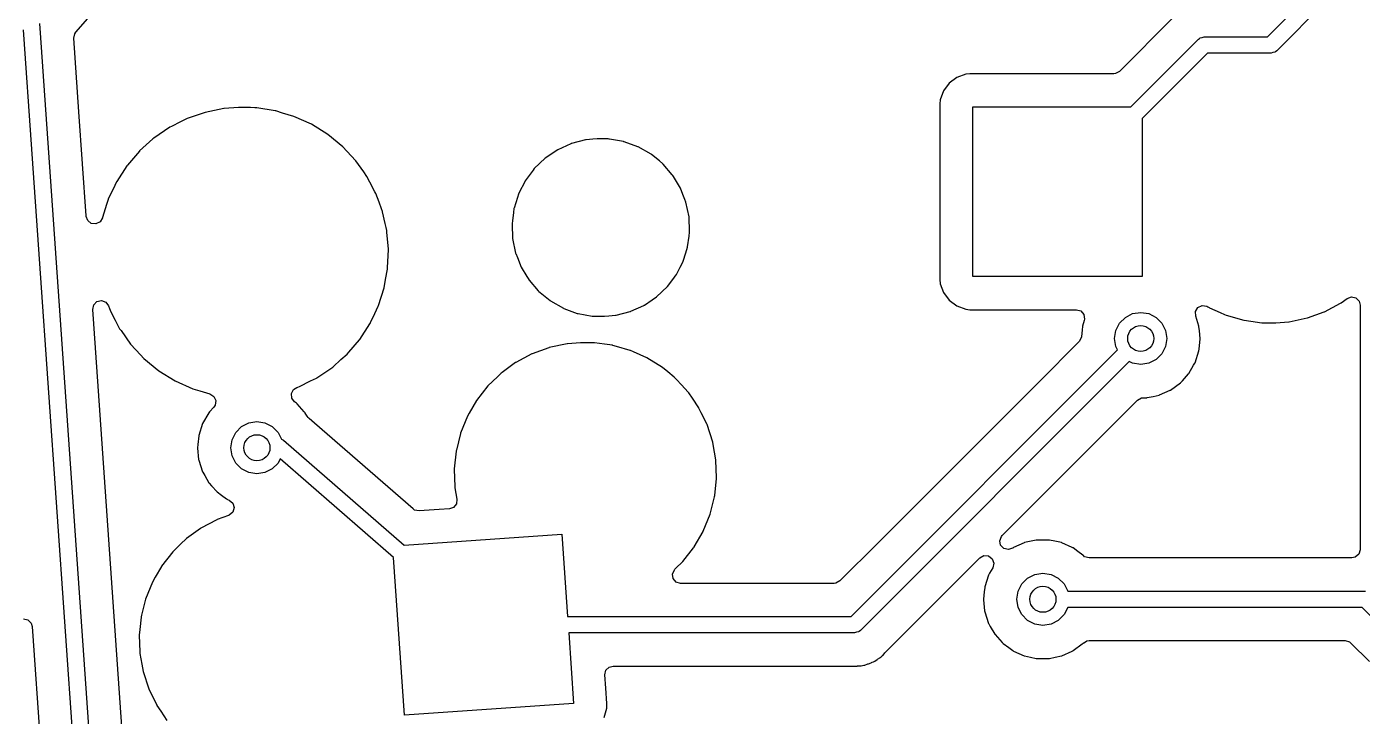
# Model space of a CAD drawing. Extents: x 3.26 to 8.16, y -5.38 to -2.28.
# Drawn here: x 4.934 to 5.741, y -3.103 to -2.686 of the extents above; entities that cross this region are included whole.
import ezdxf

# ---------------------------------------------------------------- set-up
doc = ezdxf.new("R2010")
doc.units = 0
doc.header["$MEASUREMENT"] = 0
doc.layers.add('BLACK', color=7, linetype='CONTINUOUS')

msp = doc.modelspace()

# ---------------------------------------------------------------- linework, layer by layer
at = {"layer": 'BLACK', "linetype": 'CONTINUOUS'}
for p, q in [((5.68374, -2.6925), (5.71124, -2.66501)), ((4.9636, -2.68972), (4.97931, -2.67165)), ((5.71819, -2.67197), (5.68926, -2.7009)), ((4.94171, -2.6844), (4.98138, -3.25177)), ((5.62633, -2.68124), (5.59422, -2.71335)), ((4.9717, -3.25449), (4.93211, -2.68832)), ((4.9624, -2.69333), (4.963, -2.6906)), ((4.96551, -2.73784), (4.9624, -2.69333)), ((4.963, -2.6906), (4.9636, -2.68972)), ((5.60106, -2.73482), (5.64194, -2.69394)), ((5.64194, -2.69394), (5.64264, -2.69342)), ((5.64264, -2.69342), (5.64276, -2.69328)), ((5.64276, -2.69328), (5.64287, -2.69325)), ((5.64287, -2.69325), (5.64307, -2.6931)), ((5.64307, -2.6931), (5.64426, -2.69284)), ((5.64426, -2.69284), (5.64542, -2.6925)), ((5.64542, -2.6925), (5.68374, -2.6925)), ((5.64746, -2.70235), (5.60802, -2.74178)), ((5.68578, -2.70235), (5.64746, -2.70235)), ((5.68694, -2.702), (5.68578, -2.70235)), ((5.68813, -2.70175), (5.68694, -2.702)), ((5.68833, -2.7016), (5.68813, -2.70175)), ((5.68844, -2.70157), (5.68833, -2.7016)), ((5.68856, -2.70143), (5.68844, -2.70157)), ((5.68926, -2.7009), (5.68856, -2.70143)), ((5.49595, -2.71708), (5.49136, -2.72052)), ((5.50132, -2.71507), (5.49595, -2.71708)), ((5.50376, -2.7148), (5.50132, -2.71507)), ((5.59072, -2.7148), (5.50376, -2.7148)), ((5.59177, -2.71469), (5.59072, -2.7148)), ((5.59422, -2.71335), (5.59177, -2.71469)), ((5.48792, -2.72511), (5.48591, -2.73048)), ((5.49136, -2.72052), (5.48792, -2.72511)), ((5.0619, -2.73521), (5.05324, -2.73579)), ((5.06916, -2.73521), (5.0619, -2.73521)), ((5.06921, -2.73521), (5.06916, -2.73521)), ((5.07183, -2.73533), (5.06921, -2.73521)), ((5.06921, -2.73521), (5.06921, -2.73521)), ((5.07279, -2.73538), (5.07183, -2.73533)), ((5.07293, -2.7354), (5.07279, -2.73538)), ((5.08412, -2.73717), (5.07293, -2.7354)), ((5.07293, -2.7354), (5.07293, -2.7354)), ((5.48591, -2.73048), (5.48564, -2.73293)), ((5.48564, -2.73293), (5.48564, -2.83908)), ((5.50566, -2.83719), (5.50566, -2.73482)), ((5.50566, -2.73482), (5.60106, -2.73482)), ((4.9699, -2.80063), (4.96551, -2.73784)), ((5.03085, -2.74187), (5.02696, -2.74382)), ((5.04185, -2.73808), (5.03085, -2.74187)), ((5.04747, -2.73695), (5.04185, -2.73808)), ((5.05308, -2.73582), (5.04747, -2.73695)), ((5.05324, -2.73579), (5.05308, -2.73582)), ((5.05308, -2.73582), (5.05308, -2.73582)), ((5.08428, -2.7372), (5.08412, -2.73717)), ((5.08412, -2.73717), (5.08412, -2.73717)), ((5.08443, -2.73724), (5.08428, -2.7372)), ((5.08862, -2.73849), (5.08443, -2.73724)), ((5.08443, -2.73724), (5.08443, -2.73724)), ((5.09542, -2.74052), (5.08862, -2.73849)), ((5.10602, -2.74528), (5.09542, -2.74052)), ((5.60802, -2.74178), (5.60802, -2.83719)), ((5.02046, -2.74707), (5.01084, -2.75361)), ((5.02155, -2.74653), (5.02046, -2.74707)), ((5.02696, -2.74382), (5.02155, -2.74653)), ((5.11591, -2.75141), (5.10602, -2.74528)), ((5.12489, -2.75879), (5.11591, -2.75141)), ((5.01028, -2.75412), (5.00217, -2.76136)), ((5.01072, -2.75372), (5.01028, -2.75412)), ((5.01084, -2.75361), (5.01072, -2.75372)), ((5.01072, -2.75372), (5.01072, -2.75372)), ((5.125, -2.75891), (5.12489, -2.75879)), ((5.13271, -2.76717), (5.125, -2.75891)), ((5.26282, -2.75705), (5.25492, -2.76061)), ((5.26301, -2.75696), (5.26282, -2.75705)), ((5.26282, -2.75705), (5.26282, -2.75705)), ((5.26321, -2.75691), (5.26301, -2.75696)), ((5.2716, -2.75473), (5.26321, -2.75691)), ((5.26321, -2.75691), (5.26321, -2.75691)), ((5.2718, -2.75468), (5.2716, -2.75473)), ((5.2716, -2.75473), (5.2716, -2.75473)), ((5.27201, -2.75466), (5.2718, -2.75468)), ((5.27594, -2.75433), (5.27201, -2.75466)), ((5.27201, -2.75466), (5.27201, -2.75466)), ((5.27857, -2.75411), (5.27594, -2.75433)), ((5.28496, -2.75411), (5.27857, -2.75411)), ((5.28501, -2.75411), (5.28496, -2.75411)), ((5.28521, -2.75412), (5.28501, -2.75411)), ((5.28501, -2.75411), (5.28501, -2.75411)), ((5.28591, -2.75415), (5.28521, -2.75412)), ((5.28607, -2.75418), (5.28591, -2.75415)), ((5.29464, -2.75573), (5.28607, -2.75418)), ((5.28607, -2.75418), (5.28607, -2.75418)), ((5.29484, -2.75577), (5.29464, -2.75573)), ((5.29464, -2.75573), (5.29464, -2.75573)), ((5.29504, -2.75584), (5.29484, -2.75577)), ((5.30318, -2.75879), (5.29504, -2.75584)), ((5.29504, -2.75584), (5.29504, -2.75584)), ((5.30338, -2.75887), (5.30318, -2.75879)), ((5.30318, -2.75879), (5.30318, -2.75879)), ((5.31128, -2.76336), (5.30338, -2.75887)), ((5.00207, -2.76148), (4.99486, -2.76989)), ((5.00217, -2.76136), (5.00207, -2.76148)), ((5.00207, -2.76148), (5.00207, -2.76148)), ((5.13282, -2.76729), (5.13271, -2.76717)), ((5.13271, -2.76717), (5.13271, -2.76717)), ((5.13291, -2.76743), (5.13282, -2.76729)), ((5.13763, -2.77407), (5.13291, -2.76743)), ((5.13291, -2.76743), (5.13291, -2.76743)), ((5.2472, -2.76577), (5.24062, -2.77203)), ((5.25304, -2.76183), (5.2472, -2.76577)), ((5.25456, -2.76081), (5.25304, -2.76183)), ((5.25473, -2.76069), (5.25456, -2.76081)), ((5.25456, -2.76081), (5.25456, -2.76081)), ((5.25492, -2.76061), (5.25473, -2.76069)), ((5.31144, -2.76349), (5.31128, -2.76336)), ((5.31624, -2.76743), (5.31144, -2.76349)), ((5.31144, -2.76349), (5.31144, -2.76349)), ((5.3183, -2.76912), (5.31624, -2.76743)), ((4.99452, -2.77033), (4.98837, -2.7798)), ((4.99461, -2.77019), (4.99452, -2.77032)), ((4.99452, -2.77032), (4.99452, -2.77033)), ((4.99486, -2.76989), (4.99461, -2.77019)), ((5.13955, -2.77677), (5.13763, -2.77407)), ((5.23992, -2.77298), (5.23626, -2.77789)), ((5.24062, -2.77203), (5.23992, -2.77298)), ((5.31844, -2.76928), (5.3183, -2.76912)), ((5.32403, -2.77572), (5.31844, -2.76928)), ((5.31844, -2.76928), (5.31844, -2.76928)), ((5.32425, -2.77598), (5.32403, -2.77572)), ((4.98714, -2.78232), (4.98329, -2.79044)), ((4.9882, -2.78009), (4.98714, -2.78232)), ((4.98828, -2.77994), (4.9882, -2.78009)), ((4.9882, -2.78009), (4.9882, -2.78009)), ((4.98837, -2.7798), (4.98828, -2.77994)), ((5.14134, -2.78016), (5.13955, -2.77677)), ((5.14441, -2.78598), (5.14134, -2.78016)), ((5.23511, -2.77951), (5.23134, -2.78691)), ((5.2352, -2.77932), (5.23511, -2.77951)), ((5.23626, -2.77789), (5.2352, -2.77932)), ((5.32436, -2.77616), (5.32425, -2.77598)), ((5.32469, -2.7767), (5.32436, -2.77616)), ((5.32436, -2.77616), (5.32436, -2.77616)), ((5.32896, -2.78374), (5.32469, -2.7767)), ((5.3305, -2.78763), (5.32896, -2.78374)), ((4.98324, -2.7906), (4.98225, -2.79367)), ((4.98329, -2.79044), (4.98324, -2.7906)), ((4.98324, -2.7906), (4.98324, -2.7906)), ((5.14498, -2.78705), (5.14441, -2.78598)), ((5.14689, -2.79225), (5.14498, -2.78705)), ((5.23045, -2.78946), (5.22845, -2.79589)), ((5.23109, -2.78742), (5.23045, -2.78946)), ((5.23134, -2.78691), (5.23109, -2.78742)), ((5.3317, -2.79068), (5.3305, -2.78763)), ((5.3323, -2.79219), (5.3317, -2.79068)), ((4.98225, -2.79367), (4.97973, -2.80151)), ((5.14837, -2.79626), (5.14689, -2.79225)), ((5.14899, -2.79797), (5.14837, -2.79626)), ((5.14903, -2.79813), (5.14899, -2.79797)), ((5.15058, -2.8051), (5.14903, -2.79813)), ((5.14903, -2.79813), (5.14903, -2.79813)), ((5.22806, -2.79859), (5.22739, -2.80362)), ((5.22839, -2.79609), (5.22806, -2.79859)), ((5.22845, -2.79589), (5.22839, -2.79609)), ((5.22845, -2.79589), (5.22845, -2.79589)), ((5.33416, -2.80108), (5.3323, -2.79219)), ((4.96992, -2.80091), (4.9699, -2.80063)), ((4.97081, -2.80341), (4.96992, -2.80091)), ((4.973, -2.80515), (4.97081, -2.80341)), ((4.97578, -2.80544), (4.973, -2.80515)), ((4.97827, -2.80417), (4.97578, -2.80544)), ((4.97968, -2.80176), (4.97827, -2.80417)), ((4.97971, -2.80167), (4.97968, -2.80176)), ((4.97973, -2.80151), (4.97971, -2.80167)), ((5.15114, -2.80758), (5.15058, -2.8051)), ((5.15153, -2.80931), (5.15114, -2.80758)), ((5.22739, -2.80362), (5.2272, -2.8051)), ((5.2272, -2.8051), (5.22721, -2.80531)), ((5.22721, -2.80531), (5.22721, -2.8055)), ((5.22721, -2.80531), (5.22721, -2.80531)), ((5.22721, -2.8055), (5.22754, -2.81417)), ((5.33451, -2.81016), (5.33416, -2.80108)), ((5.15162, -2.81043), (5.15153, -2.80931)), ((5.15252, -2.82061), (5.15162, -2.81043)), ((5.22754, -2.81417), (5.2294, -2.82306)), ((5.33331, -2.81916), (5.33416, -2.81279)), ((5.33416, -2.81279), (5.33448, -2.81036)), ((5.33448, -2.81036), (5.33451, -2.81016)), ((5.33448, -2.81036), (5.33448, -2.81036)), ((5.15205, -2.8318), (5.15253, -2.82106)), ((5.15254, -2.82089), (5.15252, -2.82061)), ((5.15253, -2.82106), (5.15254, -2.82089)), ((5.15253, -2.82106), (5.15253, -2.82106)), ((5.2294, -2.82306), (5.22948, -2.82326)), ((5.22948, -2.82326), (5.22948, -2.82326)), ((5.22948, -2.82326), (5.23047, -2.82576)), ((5.33062, -2.82783), (5.33216, -2.82286)), ((5.33216, -2.82286), (5.33325, -2.81936)), ((5.33325, -2.81936), (5.33331, -2.81916)), ((5.33325, -2.81936), (5.33325, -2.81936)), ((5.15201, -2.83251), (5.15205, -2.8318)), ((5.23047, -2.82576), (5.23274, -2.83151)), ((5.23274, -2.83151), (5.2362, -2.83721)), ((5.3265, -2.83593), (5.32871, -2.83158)), ((5.32871, -2.83158), (5.33052, -2.82802)), ((5.33052, -2.82802), (5.33062, -2.82783)), ((5.33052, -2.82802), (5.33052, -2.82802)), ((5.14995, -2.84395), (5.15083, -2.83908)), ((5.15083, -2.83908), (5.15198, -2.83267)), ((5.15198, -2.83267), (5.15201, -2.83251)), ((5.15198, -2.83267), (5.15198, -2.83267)), ((5.2362, -2.83721), (5.23733, -2.83907)), ((5.23733, -2.83907), (5.23745, -2.83927)), ((5.23745, -2.83927), (5.23759, -2.83943)), ((5.23759, -2.83943), (5.24307, -2.84575)), ((5.32108, -2.84322), (5.32428, -2.83891)), ((5.32428, -2.83891), (5.32638, -2.8361)), ((5.32638, -2.8361), (5.3265, -2.83593)), ((5.32638, -2.8361), (5.32638, -2.8361)), ((5.48564, -2.83908), (5.48591, -2.84153)), ((5.60802, -2.83719), (5.50566, -2.83719)), ((5.14649, -2.85473), (5.1499, -2.84411)), ((5.1499, -2.84411), (5.14995, -2.84395)), ((5.1499, -2.84411), (5.1499, -2.84411)), ((5.24307, -2.84575), (5.24341, -2.84613)), ((5.24341, -2.84613), (5.24421, -2.84679)), ((5.24421, -2.84679), (5.25027, -2.85176)), ((5.31451, -2.84949), (5.32108, -2.84322)), ((5.48591, -2.84153), (5.48792, -2.8469)), ((5.48792, -2.8469), (5.49136, -2.85149)), ((4.97385, -2.85704), (4.97444, -2.85431)), ((4.97444, -2.85431), (4.97642, -2.85233)), ((4.97642, -2.85233), (4.97916, -2.85174)), ((4.97916, -2.85174), (4.98177, -2.85273)), ((4.98177, -2.85273), (4.98345, -2.85498)), ((4.98345, -2.85498), (4.98404, -2.85658)), ((4.98404, -2.85658), (4.98471, -2.85841)), ((5.14426, -2.85952), (5.1464, -2.85502)), ((5.1464, -2.85502), (5.14649, -2.85473)), ((5.25027, -2.85176), (5.25027, -2.85176)), ((5.25027, -2.85176), (5.25043, -2.85189)), ((5.25043, -2.85189), (5.25832, -2.85639)), ((5.25832, -2.85639), (5.25852, -2.85646)), ((5.25852, -2.85646), (5.25852, -2.85646)), ((5.25852, -2.85646), (5.26666, -2.85941)), ((5.29889, -2.8582), (5.30678, -2.85465)), ((5.30678, -2.85465), (5.30697, -2.85456)), ((5.30697, -2.85456), (5.30715, -2.85444)), ((5.30715, -2.85444), (5.31181, -2.8513)), ((5.30715, -2.85444), (5.30715, -2.85444)), ((5.31181, -2.8513), (5.31451, -2.84949)), ((5.49136, -2.85149), (5.49595, -2.85493)), ((5.49595, -2.85493), (5.50132, -2.85694)), ((5.6402, -2.85835), (5.64164, -2.85596)), ((5.64164, -2.85596), (5.64415, -2.85473)), ((5.64415, -2.85473), (5.64693, -2.85505)), ((5.64693, -2.85505), (5.64763, -2.85541)), ((5.64763, -2.85541), (5.64842, -2.8559)), ((5.64842, -2.8559), (5.64842, -2.8559)), ((5.64842, -2.8559), (5.64856, -2.856)), ((5.64856, -2.856), (5.65499, -2.85886)), ((5.71802, -2.85842), (5.72778, -2.85323)), ((5.72778, -2.85323), (5.72807, -2.85302)), ((5.72807, -2.85302), (5.7317, -2.85038)), ((5.7317, -2.85038), (5.73433, -2.84944)), ((5.73433, -2.84944), (5.73706, -2.85008)), ((5.73706, -2.85008), (5.739, -2.85208)), ((5.739, -2.85208), (5.73958, -2.8544)), ((5.73958, -2.8544), (5.73958, -3.00217)), ((4.9995, -3.22386), (4.97385, -2.85704)), ((4.98471, -2.85841), (4.98479, -2.85855)), ((4.98479, -2.85855), (4.98479, -2.85855)), ((4.98479, -2.85855), (4.98739, -2.86349)), ((4.98739, -2.86349), (4.99013, -2.86869)), ((5.14169, -2.86495), (5.14426, -2.85952)), ((5.26666, -2.85941), (5.26666, -2.85941)), ((5.26666, -2.85941), (5.26686, -2.85948)), ((5.26686, -2.85948), (5.26707, -2.85952)), ((5.26707, -2.85952), (5.26707, -2.85952)), ((5.26707, -2.85952), (5.27564, -2.86107)), ((5.27564, -2.86107), (5.27564, -2.86107)), ((5.27564, -2.86107), (5.2758, -2.8611)), ((5.2758, -2.8611), (5.2765, -2.86113)), ((5.2765, -2.86113), (5.27669, -2.86114)), ((5.27669, -2.86114), (5.27669, -2.86114)), ((5.27669, -2.86114), (5.27675, -2.86115)), ((5.27675, -2.86115), (5.28313, -2.86115)), ((5.28313, -2.86115), (5.28577, -2.86092)), ((5.28577, -2.86092), (5.28969, -2.86059)), ((5.28969, -2.86059), (5.2899, -2.86057)), ((5.28969, -2.86059), (5.28969, -2.86059)), ((5.2899, -2.86057), (5.29011, -2.86052)), ((5.29011, -2.86052), (5.29849, -2.85834)), ((5.29011, -2.86052), (5.29011, -2.86052)), ((5.29849, -2.85834), (5.29869, -2.85829)), ((5.29849, -2.85834), (5.29849, -2.85834)), ((5.29869, -2.85829), (5.29889, -2.8582)), ((5.29889, -2.8582), (5.29889, -2.8582)), ((5.50132, -2.85694), (5.50376, -2.85721)), ((5.50376, -2.85721), (5.56825, -2.85721)), ((5.56825, -2.85721), (5.57093, -2.85799)), ((5.57093, -2.85799), (5.57276, -2.86011)), ((5.57297, -2.8637), (5.57186, -2.86711)), ((5.57276, -2.86011), (5.57316, -2.86287)), ((5.57316, -2.86287), (5.57297, -2.8637)), ((5.5943, -2.86533), (5.59778, -2.86185)), ((5.59778, -2.86185), (5.60217, -2.85961)), ((5.60217, -2.85961), (5.60704, -2.85884)), ((5.60704, -2.85884), (5.61191, -2.85961)), ((5.61191, -2.85961), (5.6163, -2.86185)), ((5.6163, -2.86185), (5.61978, -2.86533)), ((5.64028, -2.86115), (5.6402, -2.85835)), ((5.64222, -2.86711), (5.64028, -2.86115)), ((5.65499, -2.85886), (5.65772, -2.86007)), ((5.65772, -2.86007), (5.65867, -2.86049)), ((5.65867, -2.86049), (5.6693, -2.86354)), ((5.6693, -2.86354), (5.66947, -2.86357)), ((5.66947, -2.86357), (5.66947, -2.86357)), ((5.66947, -2.86357), (5.67352, -2.86414)), ((5.67352, -2.86414), (5.68025, -2.86508)), ((5.68863, -2.86507), (5.69664, -2.86451)), ((5.69664, -2.86451), (5.69681, -2.8645)), ((5.69664, -2.86451), (5.69664, -2.86451)), ((5.69681, -2.8645), (5.70763, -2.8622)), ((5.70763, -2.8622), (5.70779, -2.86214)), ((5.70779, -2.86214), (5.71786, -2.85848)), ((5.70779, -2.86214), (5.70779, -2.86214)), ((5.71786, -2.85848), (5.71802, -2.85842)), ((5.71786, -2.85848), (5.71786, -2.85848)), ((4.99013, -2.86869), (4.99096, -2.86985)), ((4.99096, -2.86985), (4.99677, -2.87804)), ((5.13517, -2.87514), (5.14132, -2.86566)), ((5.14132, -2.86566), (5.14141, -2.86552)), ((5.14132, -2.86566), (5.14132, -2.86566)), ((5.14141, -2.86552), (5.14169, -2.86495)), ((5.57163, -2.8693), (5.57119, -2.8735)), ((5.57183, -2.86737), (5.57163, -2.8693)), ((5.57186, -2.86711), (5.57183, -2.86737)), ((5.57183, -2.86737), (5.57183, -2.86737)), ((5.59129, -2.87459), (5.59206, -2.86972)), ((5.59206, -2.86972), (5.5943, -2.86533)), ((5.61978, -2.86533), (5.62202, -2.86972)), ((5.62202, -2.86972), (5.62279, -2.87459)), ((5.64224, -2.86737), (5.64222, -2.86711)), ((5.64252, -2.87003), (5.64224, -2.86737)), ((5.64224, -2.86737), (5.64224, -2.86737)), ((5.643, -2.87459), (5.64252, -2.87003)), ((5.68025, -2.86508), (5.68854, -2.86508)), ((5.68854, -2.86508), (5.68863, -2.86507)), ((5.68863, -2.86507), (5.68863, -2.86507)), ((4.99677, -2.87804), (4.99677, -2.87804)), ((4.99677, -2.87804), (4.99687, -2.87817)), ((4.99687, -2.87817), (4.99698, -2.87829)), ((4.99698, -2.87829), (4.99698, -2.87829)), ((4.99698, -2.87829), (5.00265, -2.88437)), ((5.12853, -2.88292), (5.13497, -2.8754)), ((5.13497, -2.8754), (5.13508, -2.87527)), ((5.13497, -2.8754), (5.13497, -2.8754)), ((5.13508, -2.87527), (5.13517, -2.87514)), ((5.13517, -2.87514), (5.13517, -2.87514)), ((5.2495, -2.88014), (5.23944, -2.8838)), ((5.24966, -2.88008), (5.2495, -2.88014)), ((5.2495, -2.88014), (5.2495, -2.88014)), ((5.26048, -2.87778), (5.24966, -2.88008)), ((5.26065, -2.87777), (5.26048, -2.87778)), ((5.26867, -2.87721), (5.26065, -2.87777)), ((5.26065, -2.87777), (5.26065, -2.87777)), ((5.26875, -2.8772), (5.26867, -2.87721)), ((5.26867, -2.87721), (5.26867, -2.87721)), ((5.27704, -2.8772), (5.26875, -2.8772)), ((5.28316, -2.87806), (5.27704, -2.8772)), ((5.28782, -2.87872), (5.28316, -2.87806)), ((5.28799, -2.87874), (5.28782, -2.87872)), ((5.28782, -2.87872), (5.28782, -2.87872)), ((5.28816, -2.87879), (5.28799, -2.87874)), ((5.29037, -2.87942), (5.28816, -2.87879)), ((5.28816, -2.87879), (5.28816, -2.87879)), ((5.29862, -2.88179), (5.29037, -2.87942)), ((5.56975, -2.87661), (5.54563, -2.90073)), ((5.57011, -2.8762), (5.56975, -2.87661)), ((5.57118, -2.87362), (5.57011, -2.8762)), ((5.57119, -2.8735), (5.57118, -2.87362)), ((5.59206, -2.87946), (5.59129, -2.87459)), ((5.59312, -2.88154), (5.59206, -2.87946)), ((5.62202, -2.87946), (5.61978, -2.88385)), ((5.62279, -2.87459), (5.62202, -2.87946)), ((5.64232, -2.88108), (5.64298, -2.87485)), ((5.64298, -2.87485), (5.643, -2.87459)), ((5.00265, -2.88437), (5.0048, -2.88667)), ((5.0048, -2.88667), (5.01378, -2.89405)), ((5.11905, -2.89167), (5.12387, -2.88736)), ((5.12387, -2.88736), (5.12751, -2.8841)), ((5.12751, -2.8841), (5.12853, -2.88292)), ((5.23927, -2.88386), (5.22951, -2.88905)), ((5.23944, -2.8838), (5.23927, -2.88386)), ((5.23944, -2.8838), (5.23944, -2.8838)), ((5.29878, -2.88186), (5.29862, -2.88179)), ((5.30058, -2.88266), (5.29878, -2.88186)), ((5.29878, -2.88186), (5.29878, -2.88186)), ((5.30873, -2.88629), (5.30058, -2.88266)), ((5.31811, -2.89215), (5.30873, -2.88629)), ((5.43217, -3.0425), (5.59312, -2.88154)), ((5.60008, -2.8885), (5.43769, -3.0509)), ((5.60217, -2.88957), (5.60008, -2.8885)), ((5.6163, -2.88733), (5.61191, -2.88957)), ((5.61978, -2.88385), (5.6163, -2.88733)), ((5.63989, -2.88922), (5.64222, -2.88207)), ((5.64222, -2.88207), (5.64232, -2.88108)), ((5.01378, -2.89405), (5.02366, -2.90018)), ((5.10923, -2.89839), (5.11885, -2.89185)), ((5.11885, -2.89185), (5.11905, -2.89167)), ((5.22044, -2.89567), (5.21834, -2.8977)), ((5.22056, -2.89555), (5.22044, -2.89567)), ((5.22044, -2.89567), (5.22044, -2.89567)), ((5.22121, -2.89508), (5.22056, -2.89555)), ((5.22937, -2.88916), (5.22121, -2.89508)), ((5.22951, -2.88905), (5.22937, -2.88916)), ((5.22937, -2.88916), (5.22937, -2.88916)), ((5.3213, -2.89483), (5.31811, -2.89215)), ((5.32509, -2.89801), (5.3213, -2.89483)), ((5.60704, -2.89034), (5.60217, -2.88957)), ((5.61191, -2.88957), (5.60704, -2.89034)), ((5.63221, -2.90009), (5.63596, -2.89592)), ((5.63596, -2.89592), (5.63613, -2.89573)), ((5.63596, -2.89592), (5.63596, -2.89592)), ((5.63613, -2.89573), (5.639, -2.89077)), ((5.639, -2.89077), (5.63976, -2.88944)), ((5.63976, -2.88944), (5.63989, -2.88922)), ((5.63976, -2.88944), (5.63976, -2.88944)), ((5.02366, -2.90018), (5.03427, -2.90495)), ((5.03427, -2.90495), (5.0386, -2.90624)), ((5.0952, -2.90541), (5.09714, -2.90417)), ((5.09714, -2.90417), (5.09786, -2.90393)), ((5.09786, -2.90393), (5.09884, -2.90359)), ((5.09884, -2.90359), (5.10552, -2.90025)), ((5.10552, -2.90025), (5.10908, -2.89846)), ((5.10908, -2.89846), (5.10923, -2.89839)), ((5.10908, -2.89846), (5.10908, -2.89846)), ((5.21261, -2.90324), (5.2058, -2.91195)), ((5.21834, -2.8977), (5.21261, -2.90324)), ((5.32658, -2.89926), (5.32509, -2.89801)), ((5.32966, -2.90268), (5.32658, -2.89926)), ((5.33357, -2.90703), (5.32966, -2.90268)), ((5.54563, -2.90073), (5.44845, -2.99791)), ((5.62502, -2.90574), (5.6311, -2.90132)), ((5.6311, -2.90132), (5.63221, -2.90009)), ((5.0386, -2.90624), (5.04468, -2.90805)), ((5.04468, -2.90805), (5.04703, -2.90957)), ((5.04703, -2.90957), (5.04818, -2.91212)), ((5.04818, -2.91212), (5.04777, -2.91488)), ((5.0939, -2.90788), (5.0952, -2.90541)), ((5.09414, -2.91066), (5.0939, -2.90788)), ((5.09584, -2.91288), (5.09414, -2.91066)), ((5.09689, -2.91364), (5.09584, -2.91288)), ((5.20571, -2.9121), (5.20134, -2.91967)), ((5.2058, -2.91195), (5.20571, -2.9121)), ((5.20571, -2.9121), (5.20571, -2.9121)), ((5.33398, -2.90748), (5.33357, -2.90703)), ((5.33616, -2.9107), (5.33398, -2.90748)), ((5.34007, -2.9165), (5.33616, -2.9107)), ((5.52328, -2.99362), (5.60509, -2.91181)), ((5.60509, -2.91181), (5.60754, -2.91047)), ((5.60754, -2.91047), (5.6086, -2.91036)), ((5.6086, -2.91036), (5.6108, -2.91036)), ((5.6108, -2.91036), (5.61105, -2.9103)), ((5.61105, -2.9103), (5.6145, -2.90957)), ((5.61105, -2.9103), (5.61105, -2.9103)), ((5.6145, -2.90957), (5.61815, -2.90879)), ((5.61815, -2.90879), (5.61839, -2.90869)), ((5.61839, -2.90869), (5.62478, -2.90584)), ((5.62478, -2.90584), (5.62502, -2.90574)), ((5.62478, -2.90584), (5.62478, -2.90584)), ((5.04399, -2.91941), (5.04023, -2.92593)), ((5.04449, -2.91885), (5.04399, -2.91941)), ((5.04695, -2.91612), (5.04449, -2.91885)), ((5.04777, -2.91488), (5.04695, -2.91612)), ((5.09715, -2.91383), (5.09689, -2.91364)), ((5.09732, -2.91402), (5.09715, -2.91383)), ((5.10165, -2.91883), (5.09732, -2.91402)), ((5.09732, -2.91402), (5.09732, -2.91402)), ((5.10218, -2.91941), (5.10165, -2.91883)), ((5.10231, -2.91964), (5.10218, -2.91941)), ((5.10335, -2.92144), (5.10231, -2.91964)), ((5.10231, -2.91964), (5.10231, -2.91964)), ((5.20134, -2.91967), (5.20027, -2.92153)), ((5.34016, -2.91664), (5.34007, -2.9165)), ((5.34007, -2.9165), (5.34007, -2.9165)), ((5.34151, -2.91941), (5.34016, -2.91664)), ((5.34481, -2.92617), (5.34151, -2.91941)), ((5.04023, -2.92593), (5.0379, -2.93308)), ((5.06034, -2.9313), (5.06383, -2.92781)), ((5.06383, -2.92781), (5.06822, -2.92558)), ((5.06822, -2.92558), (5.07308, -2.92481)), ((5.07308, -2.92481), (5.07795, -2.92558)), ((5.07795, -2.92558), (5.08234, -2.92781)), ((5.08234, -2.92781), (5.08582, -2.9313)), ((5.10394, -2.92224), (5.10335, -2.92144)), ((5.10405, -2.92232), (5.10394, -2.92224)), ((5.10423, -2.92257), (5.10405, -2.92232)), ((5.10455, -2.92287), (5.10423, -2.92257)), ((5.10791, -2.92579), (5.10455, -2.92287)), ((5.16745, -2.97755), (5.10791, -2.92579)), ((5.20027, -2.92153), (5.19613, -2.93178)), ((5.34501, -2.92658), (5.34481, -2.92617)), ((5.34843, -2.9371), (5.34501, -2.92658)), ((5.03788, -2.93333), (5.03732, -2.93867)), ((5.0379, -2.93308), (5.03788, -2.93333)), ((5.03788, -2.93333), (5.03788, -2.93333)), ((5.05734, -2.94055), (5.05811, -2.93569)), ((5.05811, -2.93569), (5.06034, -2.9313)), ((5.08582, -2.9313), (5.08792, -2.93541)), ((5.08792, -2.93541), (5.08797, -2.93544)), ((5.08797, -2.93544), (5.08908, -2.93595)), ((5.08908, -2.93595), (5.16212, -2.99945)), ((5.19608, -2.93195), (5.19358, -2.942)), ((5.19613, -2.93178), (5.19608, -2.93195)), ((5.19608, -2.93195), (5.19608, -2.93195)), ((5.3487, -2.93863), (5.34843, -2.9371)), ((5.03732, -2.93867), (5.03712, -2.94055)), ((5.03712, -2.94055), (5.03715, -2.94081)), ((5.03715, -2.94081), (5.03787, -2.94769)), ((5.05811, -2.94542), (5.05734, -2.94055)), ((5.19343, -2.94268), (5.19231, -2.95334)), ((5.19345, -2.94251), (5.19343, -2.94268)), ((5.19343, -2.94268), (5.19343, -2.94268)), ((5.19358, -2.942), (5.19345, -2.94251)), ((5.35032, -2.94781), (5.3487, -2.93863)), ((5.03787, -2.94769), (5.0379, -2.94803)), ((5.0379, -2.94803), (5.04023, -2.95518)), ((5.06034, -2.94981), (5.05811, -2.94542)), ((5.06383, -2.95329), (5.06034, -2.94981)), ((5.06822, -2.95553), (5.06383, -2.95329)), ((5.08234, -2.95329), (5.07795, -2.95553)), ((5.08582, -2.94981), (5.08234, -2.95329)), ((5.08711, -2.94728), (5.08582, -2.94981)), ((5.15567, -3.00687), (5.08711, -2.94728)), ((5.19231, -2.95334), (5.19229, -2.95351)), ((5.35035, -2.94799), (5.35032, -2.94781)), ((5.35035, -2.94816), (5.35035, -2.94799)), ((5.35072, -2.95876), (5.35035, -2.94816)), ((5.35035, -2.94816), (5.35035, -2.94816)), ((5.04023, -2.95518), (5.04036, -2.95541)), ((5.04036, -2.95541), (5.04036, -2.95541)), ((5.04036, -2.95541), (5.04151, -2.9574)), ((5.04151, -2.9574), (5.04399, -2.96169)), ((5.07308, -2.9563), (5.06822, -2.95553)), ((5.07795, -2.95553), (5.07308, -2.9563)), ((5.19229, -2.95351), (5.1923, -2.95368)), ((5.1923, -2.95368), (5.1923, -2.95368)), ((5.1923, -2.95368), (5.19266, -2.96402)), ((5.34965, -2.96938), (5.35072, -2.95922)), ((5.35073, -2.95904), (5.35072, -2.95876)), ((5.35072, -2.95922), (5.35073, -2.95904)), ((5.35072, -2.95922), (5.35072, -2.95922)), ((5.04399, -2.96169), (5.04416, -2.96189)), ((5.04416, -2.96189), (5.04416, -2.96189)), ((5.04416, -2.96189), (5.0457, -2.9636)), ((5.0457, -2.9636), (5.04902, -2.96728)), ((5.04902, -2.96728), (5.05159, -2.96915)), ((5.05159, -2.96915), (5.05464, -2.97137)), ((5.19266, -2.96402), (5.19268, -2.96456)), ((5.19268, -2.96456), (5.19271, -2.96473)), ((5.19271, -2.96473), (5.19271, -2.96473)), ((5.19271, -2.96473), (5.19393, -2.97166)), ((5.34958, -2.97004), (5.34965, -2.96938)), ((5.05464, -2.97137), (5.0551, -2.9717)), ((5.0551, -2.9717), (5.05534, -2.97181)), ((5.05534, -2.97181), (5.05534, -2.97181)), ((5.05534, -2.97181), (5.05631, -2.97224)), ((5.05631, -2.97224), (5.05844, -2.97405)), ((5.05844, -2.97405), (5.05925, -2.97672)), ((5.05925, -2.97672), (5.05849, -2.97941)), ((5.16832, -2.97816), (5.16745, -2.97755)), ((5.18939, -2.97747), (5.18313, -2.97791)), ((5.19186, -2.97661), (5.18939, -2.97747)), ((5.19362, -2.97444), (5.19186, -2.97661)), ((5.19393, -2.97166), (5.19362, -2.97444)), ((5.34753, -2.97823), (5.34954, -2.97021)), ((5.34954, -2.97021), (5.34958, -2.97004)), ((5.34954, -2.97021), (5.34954, -2.97021)), ((5.04894, -2.984), (5.03918, -2.98919)), ((5.04911, -2.98394), (5.04894, -2.984)), ((5.05599, -2.98143), (5.04911, -2.98394)), ((5.04911, -2.98394), (5.04911, -2.98394)), ((5.0564, -2.98126), (5.05599, -2.98143)), ((5.05849, -2.97941), (5.0564, -2.98126)), ((5.17105, -2.97875), (5.16832, -2.97816)), ((5.18313, -2.97791), (5.17105, -2.97875)), ((5.34276, -2.99103), (5.3469, -2.98077)), ((5.3469, -2.98077), (5.34753, -2.97823)), ((5.03904, -2.98929), (5.03056, -2.99545)), ((5.03918, -2.98919), (5.03904, -2.98929)), ((5.03904, -2.98929), (5.03904, -2.98929)), ((5.16212, -2.99945), (5.25729, -2.99279)), ((5.25729, -2.99279), (5.26077, -3.0425)), ((5.33732, -3.00045), (5.34267, -2.99118)), ((5.34267, -2.99118), (5.34276, -2.99103)), ((5.52286, -2.99409), (5.52328, -2.99362)), ((5.02737, -2.99845), (5.02228, -3.00337)), ((5.03011, -2.99581), (5.02737, -2.99845)), ((5.03023, -2.99569), (5.03011, -2.99581)), ((5.03011, -2.99581), (5.03011, -2.99581)), ((5.03056, -2.99545), (5.03023, -2.99569)), ((5.33042, -3.00932), (5.33686, -3.00108)), ((5.33686, -3.00108), (5.33712, -3.00074)), ((5.33712, -3.00074), (5.33723, -3.0006)), ((5.33712, -3.00074), (5.33712, -3.00074)), ((5.33723, -3.0006), (5.33732, -3.00045)), ((5.33732, -3.00045), (5.33732, -3.00045)), ((5.44845, -2.99791), (5.42533, -3.02102)), ((5.52185, -2.9967), (5.52286, -2.99409)), ((5.5224, -2.99944), (5.52185, -2.9967)), ((5.52435, -3.00144), (5.5224, -2.99944)), ((5.52708, -3.00208), (5.52435, -3.00144)), ((5.52956, -3.00119), (5.52708, -3.00208)), ((5.52957, -3.00121), (5.52956, -3.00119)), ((5.52965, -3.00116), (5.52957, -3.00121)), ((5.52971, -3.00114), (5.52965, -3.00116)), ((5.53, -3.00092), (5.52971, -3.00114)), ((5.53024, -3.00082), (5.53, -3.00092)), ((5.53663, -2.99797), (5.53024, -3.00082)), ((5.53024, -3.00082), (5.53024, -3.00082)), ((5.53687, -2.99787), (5.53663, -2.99797)), ((5.53663, -2.99797), (5.53663, -2.99797)), ((5.54084, -2.99702), (5.53687, -2.99787)), ((5.54397, -2.99636), (5.54084, -2.99702)), ((5.54422, -2.9963), (5.54397, -2.99636)), ((5.54397, -2.99636), (5.54397, -2.99636)), ((5.55174, -2.9963), (5.54422, -2.9963)), ((5.552, -2.99636), (5.55174, -2.9963)), ((5.55512, -2.99702), (5.552, -2.99636)), ((5.552, -2.99636), (5.552, -2.99636)), ((5.5591, -2.99787), (5.55512, -2.99702)), ((5.55933, -2.99797), (5.5591, -2.99787)), ((5.56573, -3.00082), (5.55933, -2.99797)), ((5.55933, -2.99797), (5.55933, -2.99797)), ((5.56597, -3.00092), (5.56573, -3.00082)), ((5.56573, -3.00082), (5.56573, -3.00082)), ((5.56618, -3.00108), (5.56597, -3.00092)), ((5.56906, -3.00317), (5.56618, -3.00108)), ((5.56618, -3.00108), (5.56618, -3.00108)), ((5.02228, -3.00337), (5.01547, -3.01209)), ((5.16232, -3.10204), (5.15567, -3.00687)), ((5.32604, -3.01355), (5.33042, -3.00932)), ((5.45284, -3.06406), (5.50989, -3.00701)), ((5.50989, -3.00701), (5.51234, -3.00567)), ((5.51234, -3.00567), (5.51513, -3.00587)), ((5.51513, -3.00587), (5.51737, -3.00755)), ((5.51737, -3.00755), (5.51835, -3.01016)), ((5.57205, -3.00534), (5.56906, -3.00317)), ((5.57222, -3.00554), (5.57205, -3.00534)), ((5.57242, -3.00571), (5.57222, -3.00554)), ((5.57243, -3.0057), (5.57242, -3.00571)), ((5.57318, -3.00634), (5.57243, -3.0057)), ((5.57587, -3.00713), (5.57318, -3.00634)), ((5.73462, -3.00713), (5.57587, -3.00713)), ((5.73668, -3.00668), (5.73462, -3.00713)), ((5.73879, -3.00485), (5.73668, -3.00668)), ((5.73958, -3.00217), (5.73879, -3.00485)), ((5.01538, -3.01224), (5.01167, -3.01866)), ((5.01547, -3.01209), (5.01538, -3.01224)), ((5.01538, -3.01224), (5.01538, -3.01224)), ((5.32416, -3.01681), (5.32532, -3.01427)), ((5.32456, -3.01958), (5.32416, -3.01681)), ((5.32532, -3.01427), (5.32563, -3.01395)), ((5.32563, -3.01395), (5.32604, -3.01355)), ((5.51513, -3.01744), (5.5128, -3.02459)), ((5.51577, -3.01634), (5.51513, -3.01744)), ((5.51769, -3.013), (5.51577, -3.01634)), ((5.51835, -3.01016), (5.51769, -3.013)), ((5.53873, -3.01933), (5.54312, -3.01709)), ((5.54312, -3.01709), (5.54798, -3.01632)), ((5.54798, -3.01632), (5.55285, -3.01709)), ((5.55285, -3.01709), (5.55724, -3.01933)), ((5.00994, -3.02166), (5.0058, -3.03192)), ((5.01167, -3.01866), (5.00994, -3.02166)), ((5.32639, -3.02169), (5.32456, -3.01958)), ((5.32907, -3.02248), (5.32639, -3.02169)), ((5.41006, -3.02248), (5.32907, -3.02248)), ((5.42183, -3.02248), (5.41006, -3.02248)), ((5.42288, -3.02236), (5.42183, -3.02248)), ((5.42533, -3.02102), (5.42288, -3.02236)), ((5.51278, -3.02485), (5.51249, -3.02763)), ((5.5128, -3.02459), (5.51278, -3.02485)), ((5.51278, -3.02485), (5.51278, -3.02485)), ((5.53301, -3.0272), (5.53524, -3.02281)), ((5.53524, -3.02281), (5.53873, -3.01933)), ((5.55724, -3.01933), (5.56072, -3.02281)), ((5.56072, -3.02281), (5.56293, -3.02715)), ((5.00575, -3.03209), (5.00335, -3.04171)), ((5.0058, -3.03192), (5.00575, -3.03209)), ((5.00575, -3.03209), (5.00575, -3.03209)), ((5.51249, -3.02763), (5.51202, -3.03207)), ((5.51202, -3.03207), (5.51205, -3.03233)), ((5.51205, -3.03233), (5.51275, -3.03899)), ((5.53224, -3.03207), (5.53301, -3.0272)), ((5.53301, -3.03694), (5.53224, -3.03207)), ((5.56293, -3.02715), (5.74287, -3.02715)), ((5.00335, -3.04171), (5.00312, -3.04265)), ((5.51275, -3.03899), (5.5128, -3.03955)), ((5.5128, -3.03955), (5.51513, -3.0467)), ((5.53524, -3.04133), (5.53301, -3.03694)), ((5.53873, -3.04481), (5.53524, -3.04133)), ((5.56072, -3.04133), (5.55724, -3.04481)), ((5.56293, -3.03699), (5.56072, -3.04133)), ((5.74083, -3.03699), (5.56293, -3.03699)), ((5.76104, -3.0572), (5.74083, -3.03699)), ((4.93199, -3.04379), (4.93471, -3.04442)), ((4.93471, -3.04442), (4.93666, -3.04643)), ((4.93666, -3.04643), (4.93722, -3.0484)), ((4.93722, -3.0484), (4.95151, -3.25263)), ((5.0031, -3.04282), (5.00232, -3.0503)), ((5.00312, -3.04265), (5.0031, -3.04282)), ((5.0031, -3.04282), (5.0031, -3.04282)), ((5.26077, -3.0425), (5.43217, -3.0425)), ((5.51513, -3.0467), (5.51526, -3.04692)), ((5.51526, -3.04692), (5.51526, -3.04692)), ((5.51526, -3.04692), (5.51617, -3.0485)), ((5.51617, -3.0485), (5.51889, -3.05321)), ((5.54312, -3.04705), (5.53873, -3.04481)), ((5.54798, -3.04782), (5.54312, -3.04705)), ((5.55285, -3.04705), (5.54798, -3.04782)), ((5.55724, -3.04481), (5.55285, -3.04705)), ((5.00232, -3.0503), (5.00197, -3.05365)), ((5.00197, -3.05365), (5.00197, -3.05382)), ((5.00197, -3.05382), (5.00197, -3.05382)), ((5.00197, -3.05382), (5.00232, -3.06376)), ((5.43421, -3.05234), (5.26146, -3.05234)), ((5.26146, -3.05234), (5.26443, -3.0949)), ((5.43537, -3.052), (5.43421, -3.05234)), ((5.43656, -3.05174), (5.43537, -3.052)), ((5.43676, -3.05159), (5.43656, -3.05174)), ((5.43687, -3.05156), (5.43676, -3.05159)), ((5.43699, -3.05142), (5.43687, -3.05156)), ((5.43769, -3.0509), (5.43699, -3.05142)), ((5.51889, -3.05321), (5.51906, -3.0534)), ((5.51906, -3.0534), (5.51906, -3.0534)), ((5.51906, -3.0534), (5.5233, -3.05811)), ((5.5233, -3.05811), (5.52392, -3.0588)), ((5.57246, -3.05848), (5.57456, -3.05719)), ((5.57456, -3.05719), (5.57587, -3.05701)), ((5.57587, -3.05701), (5.73048, -3.05701)), ((5.73048, -3.05701), (5.73316, -3.0578)), ((5.73316, -3.0578), (5.73399, -3.05846)), ((5.00232, -3.06376), (5.00235, -3.0647)), ((5.00235, -3.0647), (5.00238, -3.06487)), ((5.00238, -3.06487), (5.00238, -3.06487)), ((5.00238, -3.06487), (5.00352, -3.0713)), ((5.45018, -3.06672), (5.45077, -3.06621)), ((5.45077, -3.06621), (5.45103, -3.06603)), ((5.45103, -3.06603), (5.45117, -3.06593)), ((5.45117, -3.06593), (5.45142, -3.06574)), ((5.45117, -3.06593), (5.45117, -3.06593)), ((5.45142, -3.06574), (5.45253, -3.0644)), ((5.45253, -3.0644), (5.45284, -3.06406)), ((5.52392, -3.0588), (5.52727, -3.06123)), ((5.52727, -3.06123), (5.52977, -3.06305)), ((5.52977, -3.06305), (5.53, -3.06322)), ((5.53, -3.06322), (5.53024, -3.06332)), ((5.53024, -3.06332), (5.53024, -3.06332)), ((5.53024, -3.06332), (5.53663, -3.06617)), ((5.53663, -3.06617), (5.53687, -3.06627)), ((5.53687, -3.06627), (5.54055, -3.06706)), ((5.55542, -3.06706), (5.5591, -3.06627)), ((5.5591, -3.06627), (5.55933, -3.06617)), ((5.55933, -3.06617), (5.56573, -3.06332)), ((5.56573, -3.06332), (5.56597, -3.06322)), ((5.56573, -3.06332), (5.56573, -3.06332)), ((5.56597, -3.06322), (5.56619, -3.06305)), ((5.56619, -3.06305), (5.57172, -3.05903)), ((5.57172, -3.05903), (5.57205, -3.0588)), ((5.57205, -3.0588), (5.57222, -3.0586)), ((5.57222, -3.0586), (5.57242, -3.05843)), ((5.57242, -3.05843), (5.57246, -3.05848)), ((5.73399, -3.05846), (5.74522, -3.06969)), ((5.00352, -3.0713), (5.00427, -3.07559)), ((5.2839, -3.07494), (5.28588, -3.07296)), ((5.28588, -3.07296), (5.28825, -3.07236)), ((5.28825, -3.07236), (5.42235, -3.07236)), ((5.42235, -3.07236), (5.43111, -3.07236)), ((5.43111, -3.07236), (5.43155, -3.07238)), ((5.43155, -3.07238), (5.43184, -3.07245)), ((5.43184, -3.07245), (5.43216, -3.07244)), ((5.43216, -3.07244), (5.43453, -3.07236)), ((5.43216, -3.07244), (5.43216, -3.07244)), ((5.43453, -3.07236), (5.43468, -3.07236)), ((5.43468, -3.07236), (5.43578, -3.07236)), ((5.43578, -3.07236), (5.43593, -3.07234)), ((5.43593, -3.07234), (5.43594, -3.07234)), ((5.43594, -3.07234), (5.4364, -3.0723)), ((5.4364, -3.0723), (5.43766, -3.07226)), ((5.43766, -3.07226), (5.43783, -3.07226)), ((5.43783, -3.07226), (5.43814, -3.07225)), ((5.43814, -3.07225), (5.43891, -3.07203)), ((5.43891, -3.07203), (5.43967, -3.07187)), ((5.43967, -3.07187), (5.44015, -3.07181)), ((5.44015, -3.07181), (5.44046, -3.07177)), ((5.44015, -3.07181), (5.44015, -3.07181)), ((5.44046, -3.07177), (5.44208, -3.07113)), ((5.44208, -3.07113), (5.44252, -3.07098)), ((5.44252, -3.07098), (5.44419, -3.07049)), ((5.44419, -3.07049), (5.44446, -3.07033)), ((5.44446, -3.07033), (5.44488, -3.07008)), ((5.44446, -3.07033), (5.44446, -3.07033)), ((5.44488, -3.07008), (5.44558, -3.06974)), ((5.44558, -3.06974), (5.44632, -3.06945)), ((5.44632, -3.06945), (5.44773, -3.06842)), ((5.44773, -3.06842), (5.44812, -3.06817)), ((5.44812, -3.06817), (5.44935, -3.06744)), ((5.44935, -3.06744), (5.44962, -3.06728)), ((5.44935, -3.06744), (5.44935, -3.06744)), ((5.44962, -3.06728), (5.45018, -3.06672)), ((5.54055, -3.06706), (5.54397, -3.06778)), ((5.54397, -3.06778), (5.54397, -3.06778)), ((5.54397, -3.06778), (5.54422, -3.06784)), ((5.54422, -3.06784), (5.55174, -3.06784)), ((5.55174, -3.06784), (5.552, -3.06778)), ((5.552, -3.06778), (5.55542, -3.06706)), ((5.552, -3.06778), (5.552, -3.06778)), ((5.00427, -3.07559), (5.00769, -3.08611)), ((5.2833, -3.07767), (5.2839, -3.07494)), ((5.28386, -3.08575), (5.2833, -3.07767)), ((5.00769, -3.08611), (5.00776, -3.08626)), ((5.00776, -3.08626), (5.00776, -3.08626)), ((5.00776, -3.08626), (5.0091, -3.089)), ((5.0091, -3.089), (5.01254, -3.09605)), ((5.28451, -3.09508), (5.28386, -3.08575)), ((5.01254, -3.09605), (5.01263, -3.09619)), ((5.01263, -3.09619), (5.01263, -3.09619)), ((5.01263, -3.09619), (5.01495, -3.09962)), ((5.26443, -3.0949), (5.16232, -3.10204)), ((5.28281, -3.10336), (5.28444, -3.09786)), ((5.28444, -3.09786), (5.28454, -3.0954)), ((5.28454, -3.0954), (5.28451, -3.09508)), ((5.01495, -3.09962), (5.01872, -3.10521))]:
    msp.add_line(p, q, dxfattribs=at)
at = {"layer": 'BLACK'}
for centre in [(5.60704, -2.87459), (5.07308, -2.94055), (5.54798, -3.03207)]:
    msp.add_circle(centre, 0.00787, dxfattribs=at)

doc.saveas('drawing.dxf')
